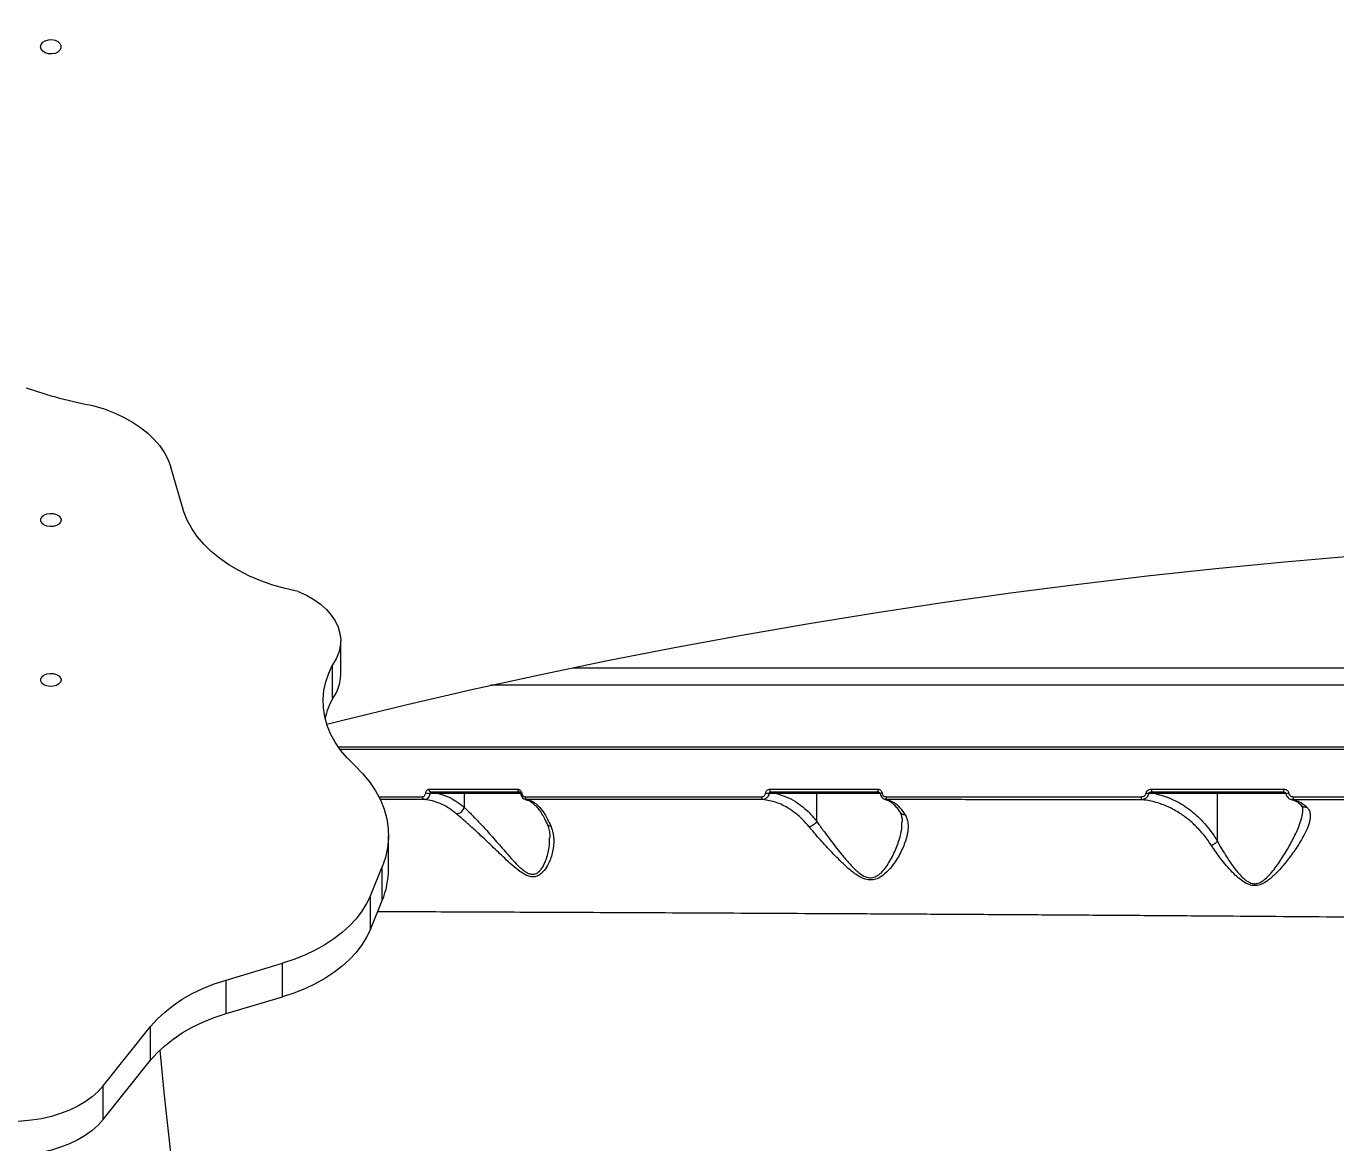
# Model space of a CAD drawing. Header units: millimetres. Extents: x -7098 to 6497, y -6127 to 5201.
# Drawn here: x -1381.4 to -934.2, y 1410.5 to 1791.9 of the extents above; entities that cross this region are included whole.
import ezdxf

# ---------------------------------------------------------------- set-up
doc = ezdxf.new("R2010")
doc.units = ezdxf.units.MM
doc.layers.add('DIKOM_ОБЪЕКТ', color=7, linetype='Continuous')
doc.layers.add('DIKOM_РАЗМЕР_ЗОНА', color=7, linetype='Continuous')
doc.styles.add('style1', font='arial.ttf', dxfattribs={"width": 0.8})
doc.dimstyles.new('1-50', dxfattribs={"dimtxt": 300, "dimasz": 200, "dimexe": 100, "dimexo": 0, "dimgap": 100, "dimtad": 1, "dimdec": 0, "dimtxsty": 'style1', "dimcen": 0, "dimclrd": 7, "dimclre": 7, "dimadec": 1, "dimazin": 2, "dimtfac": 1, "dimtdec": 0, "dimtmove": 1, "dimatfit": 3, "dimfxl": 0, "dimlwd": 25, "dimlwe": 18, "dimarcsym": 0})

# ---------------------------------------------------------------- blocks, each defined once
blk = doc.blocks.new('*D19')
at = {"layer": 'Defpoints', "color": 0, "transparency": 16777216}
for p in [(-3422.39, 1730.25), (4498.46, 1730.25), (-3422.39, -5447.23)]:
    blk.add_point(p, dxfattribs=at)
at = {"layer": 'DIKOM_РАЗМЕР_ЗОНА', "color": 7, "lineweight": 18, "transparency": 16777216}
for p, q in [((-3422.39, 1730.25), (-3422.39, -5547.23)), ((4498.46, 1730.25), (4498.46, -5547.23))]:
    blk.add_line(p, q, dxfattribs=at)
at = {"layer": 'DIKOM_РАЗМЕР_ЗОНА', "color": 7, "lineweight": 25, "transparency": 16777216}
blk.add_line((4298.46, -5447.23), (-3222.39, -5447.23), dxfattribs=at)
at = {"layer": 'DIKOM_РАЗМЕР_ЗОНА', "color": 7, "transparency": 16777216}
for points in [[(-3222.39, -5413.9), (-3222.39, -5480.57), (-3422.39, -5447.23)], [(4298.46, -5413.9), (4298.46, -5480.57), (4498.46, -5447.23)]]:
    blk.add_solid(points, dxfattribs=at)
at = {"layer": 'DIKOM_РАЗМЕР_ЗОНА', "color": 0, "transparency": 16777216, "insert": (538.03, -5194.06), "char_height": 300, "attachment_point": 5, "style": 'style1'}
blk.add_mtext('7900', dxfattribs=at)
blk = doc.blocks.new('*D20')
at = {"layer": 'Defpoints', "color": 0, "transparency": 16777216}
for p in [(-611.97, 3700.63), (-5926, -2746.55), (-167.79, -2746.55)]:
    blk.add_point(p, dxfattribs=at)
at = {"layer": 'DIKOM_РАЗМЕР_ЗОНА', "color": 7, "lineweight": 18, "transparency": 16777216}
for p, q in [((-611.97, 3700.63), (-6026, 3700.63)), ((-167.79, -2746.55), (-6026, -2746.55))]:
    blk.add_line(p, q, dxfattribs=at)
at = {"layer": 'DIKOM_РАЗМЕР_ЗОНА', "color": 7, "lineweight": 25, "transparency": 16777216}
blk.add_line((-5926, 3500.63), (-5926, -2546.55), dxfattribs=at)
at = {"layer": 'DIKOM_РАЗМЕР_ЗОНА', "color": 7, "transparency": 16777216}
for points in [[(-5959.34, 3500.63), (-5892.67, 3500.63), (-5926, 3700.63)], [(-5959.34, -2546.55), (-5892.67, -2546.55), (-5926, -2746.55)]]:
    blk.add_solid(points, dxfattribs=at)
at = {"layer": 'DIKOM_РАЗМЕР_ЗОНА', "color": 0, "transparency": 16777216, "insert": (-6179.18, 477.04), "char_height": 300, "attachment_point": 5, "rotation": 90, "style": 'style1'}
blk.add_mtext('6450', dxfattribs=at)
blk = doc.blocks.new('*D18')
at = {"layer": 'Defpoints', "color": 0, "transparency": 16777216}
for p in [(-621.7, 5200.63), (-6648, -4870.84), (-133.42, -4870.84)]:
    blk.add_point(p, dxfattribs=at)
at = {"layer": 'DIKOM_РАЗМЕР_ЗОНА', "color": 7, "lineweight": 18, "transparency": 16777216}
for p, q in [((-621.7, 5200.63), (-6748, 5200.63)), ((-133.42, -4870.84), (-6748, -4870.84))]:
    blk.add_line(p, q, dxfattribs=at)
at = {"layer": 'DIKOM_РАЗМЕР_ЗОНА', "color": 7, "lineweight": 25, "transparency": 16777216}
blk.add_line((-6648, 5000.63), (-6648, -4670.84), dxfattribs=at)
at = {"layer": 'DIKOM_РАЗМЕР_ЗОНА', "color": 7, "transparency": 16777216}
for points in [[(-6681.34, 5000.63), (-6614.67, 5000.63), (-6648, 5200.63)], [(-6681.34, -4670.84), (-6614.67, -4670.84), (-6648, -4870.84)]]:
    blk.add_solid(points, dxfattribs=at)
at = {"layer": 'DIKOM_РАЗМЕР_ЗОНА', "color": 0, "transparency": 16777216, "insert": (-6901.18, 458.27), "char_height": 300, "attachment_point": 5, "rotation": 90, "style": 'style1'}
blk.add_mtext('10100', dxfattribs=at)
blk = doc.blocks.new('*D17')
at = {"layer": 'Defpoints', "color": 0, "transparency": 16777216}
for p in [(-5422.39, 1752.13), (6497.47, 1509.82), (-5422.39, -6026.73)]:
    blk.add_point(p, dxfattribs=at)
at = {"layer": 'DIKOM_РАЗМЕР_ЗОНА', "color": 7, "lineweight": 18, "transparency": 16777216}
for p, q in [((-5422.39, 1752.13), (-5422.39, -6126.73)), ((6497.47, 1509.82), (6497.47, -6126.73))]:
    blk.add_line(p, q, dxfattribs=at)
at = {"layer": 'DIKOM_РАЗМЕР_ЗОНА', "color": 7, "lineweight": 25, "transparency": 16777216}
blk.add_line((6297.47, -6026.73), (-5222.39, -6026.73), dxfattribs=at)
at = {"layer": 'DIKOM_РАЗМЕР_ЗОНА', "color": 7, "transparency": 16777216}
for points in [[(-5222.39, -5993.4), (-5222.39, -6060.07), (-5422.39, -6026.73)], [(6297.47, -5993.4), (6297.47, -6060.07), (6497.47, -6026.73)]]:
    blk.add_solid(points, dxfattribs=at)
at = {"layer": 'DIKOM_РАЗМЕР_ЗОНА', "color": 0, "transparency": 16777216, "insert": (537.54, -5773.56), "char_height": 300, "attachment_point": 5, "style": 'style1'}
blk.add_mtext('11900', dxfattribs=at)

msp = doc.modelspace()

# ---------------------------------------------------------------- linework, layer by layer
at = {"layer": 'DIKOM_ОБЪЕКТ', "color": 7, "linetype": 'Continuous', "lineweight": 15}
for p, q in [((-1327.61, 1626.03), (-1332.04, 1641.24)), ((-1274, 1570.42), (-1274, 1581.91)), ((-1276.75, 1562.23), (-1276.75, 1573.72)), ((-1194.77, 1572.75), (-684.68, 1572.75)), ((-669.99, 1566.75), (-1222.7, 1566.75)), ((-1274.9, 1545.75), (-608.25, 1545.75)), ((-1231.77, 1529.75), (-1240.61, 1529.75)), ((-1231.77, 1525.03), (-1231.77, 1529.75)), ((-1212.63, 1529.75), (-1231.77, 1529.75)), ((-1111.46, 1529.75), (-1125.23, 1529.75)), ((-1111.46, 1520.3), (-1111.46, 1529.75)), ((-1089.79, 1529.75), (-1111.46, 1529.75)), ((-974.65, 1529.75), (-995.95, 1529.75)), ((-974.65, 1513.54), (-974.65, 1529.75)), ((-951.25, 1529.75), (-974.65, 1529.75)), ((-1261.02, 1528.69), (-1246.06, 1528.69)), ((-1245.42, 1527.7), (-1260.58, 1527.7)), ((-945.51, 1523.99), (-945.51, 1524.29)), ((-1257.66, 1503.92), (-1257.66, 1515.42)), ((-1263.85, 1494.85), (-1259.8, 1504.73)), ((-1259.8, 1493.23), (-1259.8, 1504.73)), ((-1263.85, 1483.36), (-1263.85, 1494.85)), ((-1263.85, 1483.36), (-1259.8, 1493.23)), ((-1313.12, 1466.07), (-1293.92, 1471.79)), ((-1293.92, 1460.3), (-1293.92, 1471.79)), ((-1313.12, 1454.58), (-1313.12, 1466.07)), ((-1313.12, 1454.58), (-1293.92, 1460.3)), ((-1355.09, 1429.94), (-1338.93, 1450.16)), ((-1338.93, 1438.67), (-1338.93, 1450.16)), ((-1355.09, 1418.45), (-1338.93, 1438.67)), ((-1355.09, 1418.45), (-1355.09, 1429.94))]:
    msp.add_line(p, q, dxfattribs=at)
at = {"layer": 'DIKOM_ОБЪЕКТ', "color": 7, "linetype": 'Continuous', "lineweight": 15, "flags": 128}
for points in [[(-1376.47, 1784.83), (-1376.28, 1785.64), (-1375.73, 1786.36), (-1374.89, 1786.91), (-1373.83, 1787.24), (-1372.68, 1787.3), (-1371.56, 1787.1), (-1370.6, 1786.66), (-1369.89, 1786.01), (-1369.52, 1785.24), (-1369.52, 1784.43), (-1369.89, 1783.66), (-1370.6, 1783.01), (-1371.56, 1782.57), (-1372.68, 1782.37), (-1373.83, 1782.43), (-1374.89, 1782.76), (-1375.73, 1783.31), (-1376.28, 1784.03), (-1376.47, 1784.83)], [(-1358.35, 1662.21), (-1354.77, 1661.11), (-1351.36, 1659.81), (-1348.14, 1658.32), (-1345.14, 1656.65), (-1342.39, 1654.82), (-1339.9, 1652.83), (-1337.69, 1650.71), (-1335.79, 1648.48), (-1334.2, 1646.14), (-1332.95, 1643.72), (-1332.04, 1641.24)], [(-1369.47, 1623.2), (-1369.66, 1622.47), (-1370.21, 1621.82), (-1371.06, 1621.32), (-1372.11, 1621.02), (-1373.26, 1620.96), (-1374.38, 1621.14), (-1375.34, 1621.55), (-1376.05, 1622.13), (-1376.42, 1622.83), (-1376.42, 1623.57), (-1376.05, 1624.27), (-1375.34, 1624.86), (-1374.38, 1625.26), (-1373.26, 1625.44), (-1372.11, 1625.38), (-1371.06, 1625.09), (-1370.21, 1624.58), (-1369.66, 1623.93), (-1369.47, 1623.2)], [(-1288.52, 1598.78), (-1292.91, 1599.77), (-1297.15, 1600.99), (-1301.23, 1602.42), (-1305.12, 1604.06), (-1308.78, 1605.9), (-1312.2, 1607.92), (-1315.35, 1610.12), (-1318.21, 1612.47), (-1320.77, 1614.97), (-1323, 1617.59), (-1324.89, 1620.32), (-1326.43, 1623.14), (-1327.61, 1626.03)], [(-1278.78, 1553.48), (-1273.72, 1554.75), (-1251.31, 1560.18), (-1228.8, 1565.38), (-1206.17, 1570.35), (-1183.45, 1575.07), (-1160.63, 1579.55), (-1137.71, 1583.79), (-1114.71, 1587.78), (-1091.63, 1591.53), (-1068.47, 1595.04), (-1045.24, 1598.3), (-1021.94, 1601.32), (-998.58, 1604.09), (-975.16, 1606.61), (-951.7, 1608.88), (-928.19, 1610.9), (-904.64, 1612.68), (-881.05, 1614.21)], [(-1288.52, 1598.78), (-1285.73, 1597.51), (-1283.18, 1596.05), (-1280.88, 1594.42), (-1278.89, 1592.64), (-1277.21, 1590.73), (-1275.86, 1588.71), (-1274.88, 1586.61), (-1274.26, 1584.45), (-1274.01, 1582.26), (-1274.14, 1580.06), (-1274.64, 1577.89), (-1275.51, 1575.76), (-1276.75, 1573.72)], [(-1369.47, 1568.57), (-1369.66, 1567.84), (-1370.21, 1567.18), (-1371.06, 1566.68), (-1372.11, 1566.38), (-1373.26, 1566.32), (-1374.38, 1566.51), (-1375.34, 1566.91), (-1376.05, 1567.5), (-1376.42, 1568.2), (-1376.42, 1568.94), (-1376.05, 1569.64), (-1375.34, 1570.22), (-1374.38, 1570.63), (-1373.26, 1570.81), (-1372.11, 1570.75), (-1371.06, 1570.45), (-1370.21, 1569.95), (-1369.66, 1569.3), (-1369.47, 1568.57)], [(-1269.34, 1539.43), (-1271.85, 1541.95), (-1274.05, 1544.59), (-1275.93, 1547.33), (-1277.46, 1550.16), (-1278.64, 1553.05), (-1279.46, 1556), (-1279.92, 1558.98), (-1280.01, 1561.97), (-1279.74, 1564.96), (-1279.1, 1567.93), (-1278.1, 1570.85), (-1276.75, 1573.72)], [(-1269.34, 1539.43), (-1266.58, 1536.64), (-1264.16, 1533.72), (-1262.11, 1530.69), (-1260.44, 1527.57), (-1259.15, 1524.37), (-1258.26, 1521.12), (-1257.76, 1517.83), (-1257.67, 1514.52), (-1257.98, 1511.22), (-1258.69, 1507.95), (-1259.8, 1504.73)], [(-1212.88, 1530.25), (-1213, 1530.27), (-1213.11, 1530.32), (-1213.21, 1530.41), (-1213.3, 1530.54), (-1213.38, 1530.69), (-1213.44, 1530.86), (-1213.47, 1531.04), (-1213.48, 1531.24)], [(-1127.07, 1530.25), (-1127.14, 1530.27), (-1127.22, 1530.32), (-1127.29, 1530.41), (-1127.34, 1530.54), (-1127.39, 1530.69), (-1127.43, 1530.86), (-1127.45, 1531.05), (-1127.46, 1531.24)], [(-1090.27, 1530.25), (-1090.33, 1530.27), (-1090.39, 1530.32), (-1090.44, 1530.41), (-1090.49, 1530.54), (-1090.53, 1530.69), (-1090.56, 1530.86), (-1090.57, 1531.05), (-1090.58, 1531.24)], [(-1129.9, 1527.68), (-1129.97, 1527.71), (-1130.04, 1527.77), (-1130.11, 1527.87), (-1130.16, 1527.99), (-1130.21, 1528.14), (-1130.25, 1528.31), (-1130.27, 1528.49), (-1130.27, 1528.67)], [(-1263.85, 1494.85), (-1265.14, 1492.15), (-1266.76, 1489.53), (-1268.7, 1486.99), (-1270.96, 1484.57), (-1273.5, 1482.26), (-1276.32, 1480.1), (-1279.41, 1478.09), (-1282.73, 1476.24), (-1286.27, 1474.57), (-1290.01, 1473.08), (-1293.92, 1471.79)], [(-1263.85, 1483.36), (-1265.14, 1480.66), (-1266.76, 1478.04), (-1268.7, 1475.5), (-1270.96, 1473.08), (-1273.5, 1470.77), (-1276.32, 1468.61), (-1279.41, 1466.6), (-1282.73, 1464.75), (-1286.27, 1463.07), (-1290.01, 1461.59), (-1293.92, 1460.3)], [(-1338.93, 1450.16), (-1336.68, 1452.7), (-1334.11, 1455.12), (-1331.25, 1457.39), (-1328.09, 1459.5), (-1324.68, 1461.44), (-1321.03, 1463.19), (-1317.17, 1464.74), (-1313.12, 1466.07)], [(-1338.93, 1438.67), (-1336.68, 1441.21), (-1334.11, 1443.63), (-1331.25, 1445.9), (-1328.09, 1448.01), (-1324.68, 1449.95), (-1321.03, 1451.7), (-1317.17, 1453.25), (-1313.12, 1454.58)], [(-1355.09, 1429.94), (-1356.85, 1427.99), (-1358.91, 1426.16), (-1361.24, 1424.47), (-1363.82, 1422.94), (-1366.63, 1421.58), (-1369.64, 1420.42), (-1372.81, 1419.45), (-1376.12, 1418.69), (-1379.53, 1418.15), (-1383, 1417.83), (-1386.51, 1417.73), (-1390.02, 1417.86), (-1393.49, 1418.22)], [(-1355.09, 1418.45), (-1356.85, 1416.5), (-1358.91, 1414.67), (-1361.24, 1412.98), (-1363.82, 1411.45), (-1366.63, 1410.09), (-1369.64, 1408.92), (-1372.81, 1407.96), (-1376.12, 1407.2), (-1379.53, 1406.65), (-1383, 1406.33), (-1386.51, 1406.24), (-1390.02, 1406.37), (-1393.49, 1406.73)]]:
    msp.add_lwpolyline(points, dxfattribs=at)
at = {"layer": 'DIKOM_ОБЪЕКТ', "color": 7, "linetype": 'Continuous', "lineweight": 15}
for centre, radius, start, end in [((-1328.59, 1820.18), 160.75, 250.8218, 259.3297), ((-1288.2, 1570.62), 14.2, 323.7792, 359.2006), ((-1252.74, 1549.1), 27.36, 151.3262, 166.4936), ((-1243.52, 1537.23), 7.41, 258.7696, 269.9244), ((-1243, 1531.11), 0.883, 171.4683, 256.7712), ((-1240.16, 1529.8), 0.454, 98.2383, 186.3905), ((-1231.32, 1529.8), 0.455, 98.2909, 186.3379), ((-1212.18, 1529), 0.954, 93.392, 118.3543), ((-1126.85, 1542.83), 13.04, 261.0285, 266.1474), ((-1124.78, 1529.8), 0.454, 98.2383, 186.3905), ((-1111.01, 1529.8), 0.455, 98.2909, 186.3379), ((-1088.7, 1525.77), 4.21, 96.2416, 105.7697), ((-991.68, 1582.19), 52.78, 262.0361, 262.9674), ((-994.15, 1531), 3.04, 175.3319, 194.3038), ((-995.5, 1529.8), 0.455, 98.2909, 186.3379), ((-974.2, 1529.8), 0.454, 98.2383, 186.3905), ((-962.61, 1531), 10.7, 355.9685, 1.3285), ((-959, 1584.21), 54.94, 278.0264, 279.0976), ((-1245.16, 1528.57), 0.905, 172.4239, 253.6884), ((-1210.11, 1528.54), 0.907, 170.7983, 248.4368), ((-1086.57, 1528.46), 1.18, 169.9078, 221.7429), ((-997.52, 1528.42), 3.21, 175.9811, 193.8995), ((-957.99, 1528.41), 9.34, 355.252, 1.3815), ((-1285.78, 1504), 28.12, 337.4857, 359.8439), ((-171.97, 1545.75), 1168.37, 185.08729, 207.77302)]:
    msp.add_arc(centre, radius, start, end, dxfattribs=at)
for points, knots in [([(-752.84, 1544.75), (-756.83, 1544.75), (-767.67, 1544.75), (-785.9, 1544.75), (-807.62, 1544.75), (-829.87, 1544.75), (-852.53, 1544.75), (-875.49, 1544.75), (-898.7, 1544.75), (-922.11, 1544.75), (-945.68, 1544.75), (-969.34, 1544.75), (-992.98, 1544.75), (-1016.48, 1544.75), (-1039.78, 1544.75), (-1062.82, 1544.75), (-1085.58, 1544.75), (-1107.99, 1544.75), (-1129.94, 1544.75), (-1151.33, 1544.75), (-1172.08, 1544.75), (-1192.16, 1544.75), (-1211.54, 1544.75), (-1230.18, 1544.75), (-1247.93, 1544.75), (-1262.64, 1544.75), (-1271.01, 1544.75), (-1274.14, 1544.75)], [0, 0, 0, 0, 0.024058, 0.065307, 0.106686, 0.148131, 0.189576, 0.230954, 0.272203, 0.313452, 0.35483, 0.396275, 0.43772, 0.479099, 0.520347, 0.561596, 0.602975, 0.644419, 0.685865, 0.727243, 0.768492, 0.80974, 0.851119, 0.892564, 0.934009, 0.975388, 1, 1, 1, 1]), ([(-1246.06, 1528.69), (-1245.93, 1528.7), (-1245.69, 1528.74), (-1245.35, 1529), (-1245.1, 1529.38), (-1245, 1529.73), (-1244.97, 1529.93), (-1244.97, 1529.96)], [0, 0, 0, 0, 0.237809, 0.475473, 0.713503, 0.951523, 1, 1, 1, 1]), ([(-1243.53, 1529.82), (-1243.54, 1529.77), (-1243.59, 1529.43), (-1243.78, 1528.85), (-1244.21, 1528.21), (-1244.78, 1527.78), (-1245.2, 1527.73), (-1245.42, 1527.7)], [0, 0, 0, 0, 0.048527, 0.286733, 0.524713, 0.762302, 1, 1, 1, 1]), ([(-1244.97, 1529.96), (-1244.96, 1530), (-1244.94, 1530.2), (-1244.83, 1530.55), (-1244.58, 1530.93), (-1244.25, 1531.19), (-1244, 1531.22), (-1243.87, 1531.24)], [0, 0, 0, 0, 0.047926, 0.285621, 0.523647, 0.761754, 1, 1, 1, 1]), ([(-1243.87, 1531.24), (-1243.38, 1531.24), (-1240.91, 1531.24), (-1234.72, 1531.24), (-1225.16, 1531.24), (-1217.38, 1531.24), (-1213.48, 1531.24)], [0, 0, 0, 0, 0.050769, 0.253857, 0.626702, 1, 1, 1, 1]), ([(-1243.2, 1530.25), (-1243.24, 1530.24), (-1243.32, 1530.23), (-1243.42, 1530.14), (-1243.5, 1530.02), (-1243.53, 1529.9), (-1243.53, 1529.83), (-1243.53, 1529.82)], [0, 0, 0, 0, 0.238564, 0.476893, 0.714919, 0.952208, 1, 1, 1, 1]), ([(-1240.61, 1529.75), (-1240.82, 1529.76), (-1241.79, 1529.79), (-1242.77, 1529.81), (-1243.53, 1529.82)], [0, 0, 0, 0, 0.21856, 1, 1, 1, 1]), ([(-1212.88, 1530.25), (-1218.08, 1530.25), (-1228.48, 1530.25), (-1238.29, 1530.25), (-1243.2, 1530.25)], [0, 0, 0, 0, 0.499451, 1, 1, 1, 1]), ([(-1240.61, 1529.75), (-1239.62, 1529.46), (-1237.71, 1528.89), (-1234.95, 1527.44), (-1233.01, 1526.08), (-1231.97, 1525.2), (-1231.77, 1525.03)], [0, 0, 0, 0, 0.320827, 0.622359, 0.927232, 1, 1, 1, 1]), ([(-1213.48, 1531.24), (-1213.44, 1531.24), (-1213.25, 1531.23), (-1212.93, 1531.12), (-1212.59, 1530.83), (-1212.33, 1530.43), (-1212.27, 1530.11), (-1212.23, 1529.95)], [0, 0, 0, 0, 0.079584, 0.319458, 0.549775, 0.774883, 1, 1, 1, 1]), ([(-1212.88, 1530.24), (-1212.87, 1530.25), (-1212.86, 1530.25), (-1212.77, 1530.19), (-1212.7, 1530.08), (-1212.65, 1529.96), (-1212.64, 1529.87), (-1212.63, 1529.84)], [0, 0, 0, 0, 0.354714, 0.58557, 0.75599, 0.898987, 1, 1, 1, 1]), ([(-1212.62, 1529.84), (-1212.62, 1529.8), (-1212.6, 1529.46), (-1212.35, 1528.84), (-1211.8, 1528.17), (-1211.23, 1527.79), (-1210.87, 1527.77), (-1210.8, 1527.76)], [0, 0, 0, 0, 0.039471, 0.331943, 0.628651, 0.923182, 1, 1, 1, 1]), ([(-1212.23, 1529.95), (-1212.2, 1529.79), (-1212.13, 1529.47), (-1211.88, 1529.08), (-1211.54, 1528.8), (-1211.23, 1528.69), (-1211.05, 1528.68), (-1211, 1528.68)], [0, 0, 0, 0, 0.226363, 0.452732, 0.682408, 0.920754, 1, 1, 1, 1]), ([(-1130.27, 1528.67), (-1130.11, 1528.69), (-1129.78, 1528.72), (-1129.35, 1528.99), (-1129.03, 1529.39), (-1128.91, 1529.74), (-1128.89, 1529.92), (-1128.88, 1529.95)], [0, 0, 0, 0, 0.247867, 0.495917, 0.736466, 0.967027, 1, 1, 1, 1]), ([(-1127.73, 1529.82), (-1127.73, 1529.78), (-1127.78, 1529.47), (-1127.97, 1528.89), (-1128.47, 1528.23), (-1129.14, 1527.77), (-1129.64, 1527.71), (-1129.9, 1527.68)], [0, 0, 0, 0, 0.033333, 0.266452, 0.508297, 0.755273, 1, 1, 1, 1]), ([(-1128.88, 1529.95), (-1128.88, 1529.97), (-1128.85, 1530.16), (-1128.73, 1530.51), (-1128.41, 1530.91), (-1127.96, 1531.19), (-1127.63, 1531.22), (-1127.46, 1531.24)], [0, 0, 0, 0, 0.029903, 0.261787, 0.503956, 0.752026, 1, 1, 1, 1]), ([(-1127.07, 1530.25), (-1127.14, 1530.24), (-1127.3, 1530.23), (-1127.5, 1530.14), (-1127.64, 1530.02), (-1127.7, 1529.91), (-1127.72, 1529.84), (-1127.72, 1529.82), (-1127.73, 1529.82)], [0, 0, 0, 0, 0.272561, 0.532529, 0.766767, 0.93192, 0.974092, 1, 1, 1, 1]), ([(-1125.23, 1529.75), (-1125.44, 1529.75), (-1126.27, 1529.79), (-1127.1, 1529.8), (-1127.73, 1529.82)], [0, 0, 0, 0, 0.256356, 1, 1, 1, 1]), ([(-1127.46, 1531.24), (-1126.85, 1531.24), (-1123.78, 1531.24), (-1116.17, 1531.24), (-1104.53, 1531.24), (-1095.23, 1531.24), (-1090.58, 1531.24)], [0, 0, 0, 0, 0.050767, 0.253847, 0.626693, 1, 1, 1, 1]), ([(-1090.27, 1530.25), (-1096.48, 1530.25), (-1108.91, 1530.25), (-1121.01, 1530.25), (-1127.07, 1530.25)], [0, 0, 0, 0, 0.499451, 1, 1, 1, 1]), ([(-1125.23, 1529.75), (-1124.13, 1529.43), (-1121.93, 1528.79), (-1118.93, 1527.19), (-1116.22, 1525.25), (-1113.77, 1523.04), (-1112.25, 1521.23), (-1111.46, 1520.3)], [0, 0, 0, 0, 0.219899, 0.442774, 0.623671, 0.806256, 1, 1, 1, 1]), ([(-1090.58, 1531.24), (-1090.54, 1531.24), (-1090.35, 1531.24), (-1089.99, 1531.14), (-1089.58, 1530.86), (-1089.28, 1530.45), (-1089.2, 1530.12), (-1089.16, 1529.96)], [0, 0, 0, 0, 0.054599, 0.291315, 0.52779, 0.763946, 1, 1, 1, 1]), ([(-1090.26, 1530.24), (-1090.21, 1530.23), (-1090.12, 1530.23), (-1089.98, 1530.13), (-1089.89, 1530), (-1089.85, 1529.89), (-1089.85, 1529.83), (-1089.85, 1529.82)], [0, 0, 0, 0, 0.304355, 0.562795, 0.781627, 0.981405, 1, 1, 1, 1]), ([(-1089.83, 1529.83), (-1089.83, 1529.78), (-1089.81, 1529.43), (-1089.53, 1528.83), (-1088.96, 1528.13), (-1088.41, 1527.9), (-1088.14, 1527.78)], [0, 0, 0, 0, 0.051379, 0.367484, 0.686332, 1, 1, 1, 1]), ([(-1089.16, 1529.96), (-1089.12, 1529.79), (-1089.04, 1529.46), (-1088.73, 1529.05), (-1088.32, 1528.77), (-1087.97, 1528.67), (-1087.77, 1528.67), (-1087.73, 1528.67)], [0, 0, 0, 0, 0.23642, 0.472933, 0.709901, 0.946805, 1, 1, 1, 1]), ([(-1000.72, 1528.65), (-1000.46, 1528.67), (-1000.02, 1528.72), (-999.48, 1529.03), (-999.15, 1529.4), (-999.02, 1529.72), (-999, 1529.89), (-998.99, 1529.92)], [0, 0, 0, 0, 0.32772, 0.573882, 0.779638, 0.962756, 1, 1, 1, 1]), ([(-998.14, 1529.8), (-998.15, 1529.76), (-998.19, 1529.48), (-998.38, 1528.96), (-998.85, 1528.33), (-999.57, 1527.84), (-1000.21, 1527.67), (-1000.57, 1527.65), (-1000.63, 1527.65)], [0, 0, 0, 0, 0.039504, 0.232637, 0.443732, 0.686773, 0.947945, 1, 1, 1, 1]), ([(-998.99, 1529.92), (-998.99, 1529.95), (-998.96, 1530.13), (-998.81, 1530.46), (-998.46, 1530.86), (-997.9, 1531.18), (-997.43, 1531.22), (-997.18, 1531.25)], [0, 0, 0, 0, 0.044076, 0.224561, 0.433741, 0.687477, 1, 1, 1, 1]), ([(-997.09, 1530.25), (-997.24, 1530.24), (-997.49, 1530.23), (-997.81, 1530.13), (-998.01, 1530.01), (-998.1, 1529.91), (-998.13, 1529.85), (-998.14, 1529.82), (-998.14, 1529.8)], [0, 0, 0, 0, 0.369436, 0.644516, 0.837085, 0.927024, 0.97119, 1, 1, 1, 1]), ([(-995.95, 1529.75), (-996.16, 1529.75), (-996.89, 1529.78), (-997.62, 1529.79), (-998.14, 1529.8)], [0, 0, 0, 0, 0.291267, 1, 1, 1, 1]), ([(-997.18, 1531.25), (-996.51, 1531.25), (-993.19, 1531.25), (-984, 1531.25), (-969.57, 1531.25), (-957.8, 1531.25), (-951.91, 1531.25)], [0, 0, 0, 0, 0.044144, 0.220716, 0.610014, 1, 1, 1, 1]), ([(-951.93, 1530.25), (-959.46, 1530.25), (-974.53, 1530.25), (-989.57, 1530.25), (-997.09, 1530.25)], [0, 0, 0, 0, 0.499273, 1, 1, 1, 1]), ([(-995.95, 1529.75), (-994.08, 1529.25), (-991.26, 1528.5), (-987.61, 1526.63), (-984.14, 1524.41), (-980.87, 1521.6), (-977.89, 1518.23), (-976.06, 1515.78), (-975.03, 1514.14), (-974.65, 1513.54)], [0, 0, 0, 0, 0.23554, 0.356038, 0.47653, 0.701656, 0.817294, 0.932917, 1, 1, 1, 1]), ([(-951.91, 1531.25), (-951.84, 1531.25), (-951.59, 1531.24), (-951.18, 1531.12), (-950.75, 1530.83), (-950.43, 1530.44), (-950.35, 1530.12), (-950.31, 1529.96)], [0, 0, 0, 0, 0.091865, 0.335591, 0.563045, 0.781446, 1, 1, 1, 1]), ([(-951.89, 1530.23), (-951.84, 1530.23), (-951.71, 1530.23), (-951.53, 1530.14), (-951.39, 1529.99), (-951.33, 1529.87), (-951.33, 1529.81), (-951.33, 1529.81)], [0, 0, 0, 0, 0.18022, 0.518155, 0.769159, 0.973379, 1, 1, 1, 1]), ([(-951.32, 1529.81), (-951.31, 1529.78), (-951.3, 1529.47), (-951.03, 1528.9), (-950.48, 1528.24), (-949.84, 1527.82), (-949.39, 1527.75), (-949.23, 1527.72)], [0, 0, 0, 0, 0.028079, 0.298041, 0.569263, 0.84697, 1, 1, 1, 1]), ([(-950.31, 1529.96), (-950.27, 1529.8), (-950.18, 1529.47), (-949.85, 1529.07), (-949.41, 1528.77), (-948.99, 1528.65), (-948.73, 1528.64), (-948.66, 1528.63)], [0, 0, 0, 0, 0.21691, 0.433489, 0.66198, 0.908094, 1, 1, 1, 1]), ([(-1234.51, 1522.84), (-1234.7, 1523), (-1235.67, 1523.82), (-1237.49, 1525.11), (-1240.04, 1526.42), (-1242.69, 1527.35), (-1244.51, 1527.58), (-1245.42, 1527.7)], [0, 0, 0, 0, 0.056394, 0.288294, 0.522767, 0.76001, 1, 1, 1, 1]), ([(-1234.51, 1522.84), (-1234.48, 1522.84), (-1234.32, 1522.84), (-1233.93, 1522.89), (-1233.32, 1523.13), (-1232.65, 1523.63), (-1232.09, 1524.29), (-1231.88, 1524.78), (-1231.77, 1525.03)], [0, 0, 0, 0, 0.035024, 0.155262, 0.366415, 0.57764, 0.788801, 1, 1, 1, 1]), ([(-1231.77, 1525.03), (-1231.77, 1525.03), (-1231.77, 1525.03), (-1231.77, 1525.03), (-1231.77, 1525.03)], [0, 0, 0, 0, 0.675718, 1, 1, 1, 1]), ([(-1231.77, 1525.03), (-1231.77, 1525.03), (-1231.18, 1524.38), (-1229.64, 1522.96), (-1227.24, 1520.45), (-1224.2, 1517.21), (-1220.75, 1513.3), (-1217.44, 1509.49), (-1214.67, 1506.37), (-1212.61, 1504.31), (-1210.91, 1502.99), (-1209.55, 1502.29), (-1208.21, 1502.05), (-1206.93, 1502.51), (-1205.91, 1503.41), (-1204.85, 1504.86), (-1203.65, 1507.49), (-1202.7, 1510.96), (-1202.68, 1513.51), (-1202.67, 1514.61)], [0, 0, 0, 0, 0.000035, 0.064729, 0.138266, 0.211903, 0.319346, 0.426872, 0.488813, 0.550572, 0.591446, 0.61552, 0.647153, 0.682925, 0.715058, 0.747338, 0.812669, 0.919397, 1, 1, 1, 1]), ([(-1211, 1528.68), (-1208.12, 1528.68), (-1199.68, 1528.68), (-1185.24, 1528.68), (-1167.49, 1528.68), (-1149.19, 1528.67), (-1136.58, 1528.67), (-1130.27, 1528.67)], [0, 0, 0, 0, 0.114454, 0.334765, 0.555076, 0.777538, 1, 1, 1, 1]), ([(-1210.44, 1527.69), (-1210.52, 1527.69), (-1210.64, 1527.69), (-1210.76, 1527.73), (-1210.79, 1527.75)], [0, 0, 0, 0, 0.666285, 1, 1, 1, 1]), ([(-1210.75, 1527.63), (-1210.56, 1527.6), (-1210.13, 1527.53), (-1209.31, 1527.15), (-1208.32, 1526.46), (-1207.26, 1525.45), (-1206.21, 1524.16), (-1205.17, 1522.58), (-1204.26, 1520.97), (-1203.72, 1519.77), (-1203.51, 1519.3)], [0, 0, 0, 0, 0.096591, 0.230708, 0.373582, 0.509832, 0.644033, 0.777816, 0.911481, 1, 1, 1, 1]), ([(-1210.44, 1527.69), (-1210.05, 1527.61), (-1209.13, 1527.41), (-1207.69, 1526.59), (-1205.94, 1525.01), (-1204.04, 1522.49), (-1202.8, 1519.83), (-1202.17, 1518.48)], [0, 0, 0, 0, 0.130167, 0.308139, 0.488275, 0.740851, 1, 1, 1, 1]), ([(-1129.9, 1527.68), (-1136.13, 1527.68), (-1148.59, 1527.68), (-1166.79, 1527.69), (-1184.57, 1527.69), (-1199.09, 1527.69), (-1207.56, 1527.69), (-1210.44, 1527.69)], [0, 0, 0, 0, 0.220311, 0.440622, 0.663084, 0.885546, 1, 1, 1, 1]), ([(-1114.01, 1518.38), (-1114.77, 1519.26), (-1116.24, 1520.96), (-1118.61, 1523.04), (-1121.59, 1525.12), (-1125.35, 1526.96), (-1128.37, 1527.44), (-1129.9, 1527.68)], [0, 0, 0, 0, 0.164795, 0.318441, 0.47352, 0.733313, 1, 1, 1, 1]), ([(-1087.45, 1527.67), (-1087.51, 1527.67), (-1087.74, 1527.68), (-1087.96, 1527.75), (-1088.12, 1527.81)], [0, 0, 0, 0, 0.262838, 1, 1, 1, 1]), ([(-1087.84, 1527.62), (-1087.77, 1527.62), (-1087.47, 1527.6), (-1086.86, 1527.34), (-1085.98, 1526.81), (-1085.03, 1525.97), (-1084.04, 1524.85), (-1083.39, 1523.88), (-1083.08, 1523.4)], [0, 0, 0, 0, 0.057522, 0.252825, 0.436013, 0.630731, 0.81949, 1, 1, 1, 1]), ([(-1087.73, 1528.67), (-1080.67, 1528.66), (-1066.54, 1528.66), (-1044.89, 1528.66), (-1022.95, 1528.65), (-1008.13, 1528.65), (-1000.72, 1528.65)], [0, 0, 0, 0, 0.248597, 0.497192, 0.748598, 1, 1, 1, 1]), ([(-1000.63, 1527.65), (-1007.94, 1527.65), (-1022.57, 1527.66), (-1044.38, 1527.66), (-1066.07, 1527.67), (-1080.32, 1527.67), (-1087.45, 1527.67)], [0, 0, 0, 0, 0.248598, 0.497194, 0.748597, 1, 1, 1, 1]), ([(-1087.45, 1527.67), (-1086.81, 1527.49), (-1085.52, 1527.13), (-1083.62, 1525.62), (-1082.23, 1523.97), (-1081.48, 1522.81), (-1081.32, 1522.57)], [0, 0, 0, 0, 0.299161, 0.603986, 0.916349, 1, 1, 1, 1]), ([(-976.67, 1512.01), (-977.05, 1512.58), (-978.29, 1514.44), (-980.61, 1517.27), (-983.67, 1520.26), (-987.12, 1522.9), (-990.95, 1525.09), (-995.13, 1526.7), (-998.38, 1527.43), (-1000.22, 1527.61), (-1000.63, 1527.65)], [0, 0, 0, 0, 0.060121, 0.196236, 0.332817, 0.469061, 0.63033, 0.792117, 0.953435, 1, 1, 1, 1]), ([(-944.11, 1525.13), (-943.84, 1524.82), (-943.26, 1524.16), (-942.91, 1522.89), (-942.9, 1521.2), (-943.45, 1519.03), (-944.74, 1516.05), (-946.79, 1512.46), (-949.62, 1508.4), (-952.8, 1504.3), (-955.96, 1501.05), (-958.77, 1499.05), (-960.94, 1498.27), (-962.96, 1498.28), (-964.96, 1499.06), (-966.82, 1500.32), (-969.48, 1502.72), (-972.64, 1506.27), (-975.17, 1509.75), (-976.41, 1511.63), (-976.67, 1512.01)], [0, 0, 0, 0, 0.039971, 0.083837, 0.127732, 0.188933, 0.25023, 0.335039, 0.41998, 0.502436, 0.584611, 0.629742, 0.658082, 0.686913, 0.717999, 0.753284, 0.788721, 0.882241, 0.975869, 1, 1, 1, 1]), ([(-948.69, 1527.64), (-948.8, 1527.63), (-948.98, 1527.63), (-949.16, 1527.69), (-949.23, 1527.72)], [0, 0, 0, 0, 0.597197, 1, 1, 1, 1]), ([(-949.19, 1527.67), (-949.13, 1527.66), (-948.79, 1527.64), (-948.13, 1527.37), (-947.15, 1526.79), (-946.4, 1526.23), (-945.97, 1525.76), (-945.91, 1525.69)], [0, 0, 0, 0, 0.064005, 0.366924, 0.650129, 0.951303, 1, 1, 1, 1]), ([(-948.69, 1527.64), (-947.97, 1527.44), (-946.42, 1527.03), (-944.92, 1525.8), (-944.11, 1525.13)], [0, 0, 0, 0, 0.460489, 1, 1, 1, 1]), ([(-878.14, 1527.61), (-883.94, 1527.61), (-895.54, 1527.62), (-913.14, 1527.62), (-930.86, 1527.63), (-942.74, 1527.63), (-948.69, 1527.64)], [0, 0, 0, 0, 0.249099, 0.498198, 0.7491, 1, 1, 1, 1]), ([(-948.66, 1528.63), (-942.74, 1528.63), (-930.92, 1528.63), (-913.2, 1528.62), (-895.52, 1528.62), (-883.81, 1528.61), (-877.95, 1528.61)], [0, 0, 0, 0, 0.2491, 0.498199, 0.749102, 1, 1, 1, 1]), ([(-946.09, 1525.63), (-946.06, 1525.6), (-945.86, 1525.42), (-945.72, 1525.12), (-945.55, 1524.65), (-945.54, 1524.18), (-945.54, 1523.99)], [0, 0, 0, 0, 0.067955, 0.414889, 0.764415, 1, 1, 1, 1]), ([(-945.88, 1525.72), (-945.8, 1525.63), (-945.56, 1525.35), (-944.97, 1525.14), (-944.44, 1525.09), (-944.15, 1525.13), (-944.11, 1525.13)], [0, 0, 0, 0, 0.189549, 0.582718, 0.936495, 1, 1, 1, 1]), ([(-1202.17, 1518.48), (-1201.93, 1517.76), (-1201.45, 1516.33), (-1201.17, 1513.47), (-1201.49, 1509.9), (-1202.71, 1506.29), (-1204.16, 1503.82), (-1205.42, 1502.47), (-1206.62, 1501.62), (-1208.09, 1501.21), (-1209.73, 1501.45), (-1211.3, 1502.15), (-1213.21, 1503.4), (-1215.45, 1505.25), (-1218.59, 1508.18), (-1222.33, 1511.79), (-1226.21, 1515.49), (-1229.56, 1518.53), (-1232.26, 1520.91), (-1233.79, 1522.22), (-1234.51, 1522.84)], [0, 0, 0, 0, 0.05193, 0.10389, 0.195155, 0.286404, 0.343702, 0.373135, 0.402474, 0.436683, 0.467113, 0.496977, 0.52697, 0.580894, 0.634954, 0.726589, 0.818133, 0.881058, 0.943892, 1, 1, 1, 1]), ([(-1081.32, 1522.57), (-1081.08, 1522.11), (-1080.6, 1521.19), (-1080.21, 1519.26), (-1080.28, 1516.72), (-1081.16, 1513.21), (-1082.9, 1509.17), (-1085.38, 1505.3), (-1088.02, 1502.35), (-1090.4, 1500.68), (-1092.77, 1500.09), (-1095.18, 1500.45), (-1097.9, 1501.9), (-1100.73, 1504.14), (-1104.1, 1507.39), (-1107.81, 1511.25), (-1111.33, 1515.19), (-1113.23, 1517.45), (-1114.01, 1518.38)], [0, 0, 0, 0, 0.04043, 0.080883, 0.150957, 0.221147, 0.313922, 0.406692, 0.468097, 0.518439, 0.550941, 0.585741, 0.630831, 0.689219, 0.747832, 0.841261, 0.934581, 1, 1, 1, 1]), ([(-1083.1, 1523.43), (-1083.06, 1523.38), (-1082.79, 1523.01), (-1082.52, 1522.16), (-1082.28, 1521.11), (-1082.3, 1520.36), (-1082.31, 1520.14)], [0, 0, 0, 0, 0.064367, 0.446274, 0.839089, 1, 1, 1, 1]), ([(-1083.06, 1523.41), (-1083.06, 1523.4), (-1082.97, 1523.18), (-1082.57, 1522.87), (-1082, 1522.62), (-1081.56, 1522.57), (-1081.37, 1522.57), (-1081.32, 1522.57)], [0, 0, 0, 0, 0.014541, 0.375691, 0.736848, 0.939873, 1, 1, 1, 1]), ([(-974.66, 1513.52), (-974.66, 1513.52), (-974.44, 1513.12), (-973.37, 1511.15), (-971.17, 1507.52), (-968.51, 1503.72), (-966.17, 1501.15), (-964.59, 1499.8), (-962.93, 1498.99), (-961.73, 1498.93), (-960.63, 1499.12), (-959.15, 1499.78), (-957.38, 1501.35), (-955.65, 1503.33), (-953.6, 1506.09), (-951.29, 1509.67), (-948.87, 1513.99), (-947.08, 1517.78), (-945.97, 1520.95), (-945.5, 1522.89), (-945.51, 1523.82), (-945.51, 1523.99)], [0, 0, 0, 0, 0.000101, 0.027783, 0.133913, 0.242363, 0.28095, 0.320251, 0.352586, 0.376394, 0.381839, 0.411219, 0.460276, 0.506583, 0.552949, 0.64791, 0.744791, 0.84378, 0.912942, 0.983751, 1, 1, 1, 1]), ([(-1203.5, 1519.38), (-1203.43, 1519.21), (-1203.09, 1518.51), (-1202.78, 1517.13), (-1202.56, 1515.7), (-1202.6, 1514.81), (-1202.61, 1514.6)], [0, 0, 0, 0, 0.114907, 0.48715, 0.877276, 1, 1, 1, 1]), ([(-1202.17, 1518.48), (-1202.2, 1518.48), (-1202.46, 1518.53), (-1202.92, 1518.71), (-1203.32, 1519.03), (-1203.41, 1519.28), (-1203.43, 1519.33)], [0, 0, 0, 0, 0.045339, 0.455121, 0.88001, 1, 1, 1, 1]), ([(-1111.46, 1520.29), (-1111.6, 1520.07), (-1111.87, 1519.63), (-1112.5, 1519.05), (-1113.19, 1518.62), (-1113.71, 1518.44), (-1113.97, 1518.39), (-1114.01, 1518.38)], [0, 0, 0, 0, 0.244021, 0.488032, 0.732057, 0.957102, 1, 1, 1, 1]), ([(-1111.46, 1520.3), (-1111.46, 1520.3), (-1111.46, 1520.3), (-1111.46, 1520.29), (-1111.46, 1520.29), (-1111.46, 1520.29)], [0, 0, 0, 0, 0.503217, 0.913371, 1, 1, 1, 1]), ([(-1111.46, 1520.29), (-1111.46, 1520.29), (-1110.83, 1519.31), (-1109.04, 1516.91), (-1105.98, 1512.76), (-1102.76, 1508.67), (-1099.79, 1505.24), (-1097.37, 1502.84), (-1095.11, 1501.35), (-1093.6, 1500.99), (-1092.38, 1501), (-1091.22, 1501.37), (-1089.98, 1502.22), (-1088.47, 1503.66), (-1086.49, 1506.43), (-1084.42, 1510.53), (-1083, 1514.76), (-1082.3, 1518.01), (-1082.35, 1519.58), (-1082.37, 1520.14)], [0, 0, 0, 0, 0.000066, 0.075317, 0.181581, 0.29079, 0.356068, 0.422495, 0.470548, 0.498083, 0.506219, 0.539613, 0.566413, 0.593986, 0.662835, 0.768224, 0.876259, 0.956187, 1, 1, 1, 1]), ([(-974.66, 1513.52), (-974.81, 1513.33), (-975.11, 1512.94), (-975.78, 1512.43), (-976.33, 1512.14), (-976.62, 1512.03), (-976.67, 1512.01)], [0, 0, 0, 0, 0.315686, 0.631456, 0.943763, 1, 1, 1, 1]), ([(-974.65, 1513.54), (-974.65, 1513.53), (-974.65, 1513.53), (-974.66, 1513.53), (-974.66, 1513.52), (-974.66, 1513.52)], [0, 0, 0, 0, 0.42528, 0.786192, 1, 1, 1, 1]), ([(-823.35, 1486.46), (-829.25, 1486.52), (-841.07, 1486.66), (-859.16, 1486.85), (-877.47, 1487.04), (-896.23, 1487.21), (-915.4, 1487.39), (-934.95, 1487.55), (-954.57, 1487.71), (-974.85, 1487.86), (-995.75, 1488.01), (-1017.24, 1488.16), (-1038.57, 1488.29), (-1059.66, 1488.42), (-1080.4, 1488.54), (-1100.7, 1488.65), (-1120.52, 1488.75), (-1139.84, 1488.85), (-1158.63, 1488.94), (-1176.79, 1489.02), (-1194.24, 1489.1), (-1210.91, 1489.17), (-1226.76, 1489.24), (-1241.72, 1489.3), (-1253.3, 1489.34), (-1259.52, 1489.37), (-1261.38, 1489.38)], [0, 0, 0, 0, 0.038693, 0.077433, 0.116173, 0.154866, 0.195147, 0.235479, 0.275812, 0.316092, 0.36042, 0.404888, 0.449428, 0.493968, 0.538436, 0.582764, 0.626944, 0.671265, 0.715657, 0.760049, 0.804369, 0.848549, 0.892624, 0.936839, 0.981125, 1, 1, 1, 1])]:
    msp.add_open_spline(points, degree=3, knots=knots, dxfattribs=at)

# ---------------------------------------------------------------- dimensions: what is measured, and where the dimension line sits
at = {"layer": 'DIKOM_РАЗМЕР_ЗОНА'}
for base, p1, p2, text, picture, middle in [((-6648, -4870.84), (-621.7, 5200.63), (-133.42, -4870.84), '10100', '*D18', (-6648, 458.27)), ((-5926, -2746.55), (-611.97, 3700.63), (-167.79, -2746.55), '6450', '*D20', (-5926, 477.04))]:
    dim = msp.add_linear_dim(base=base, p1=p1, p2=p2, angle=90, text=text, dimstyle='1-50', override={"dimscale": 1, "dimtix": 0, "dimtofl": 1, "dimtmove": 1, "dimatfit": 3}, dxfattribs=at)
    dim.commit()
    dim.dimension.update_dxf_attribs({"geometry": picture, "text_midpoint": middle, "dimtype": 160})
for base, p1, p2, text, picture, middle in [((-5422.39, -6026.73), (6497.47, 1509.82), (-5422.39, 1752.13), '11900', '*D17', (537.54, -6026.73)), ((-3422.39, -5447.23), (4498.46, 1730.25), (-3422.39, 1730.25), '7900', '*D19', (538.03, -5447.23))]:
    dim = msp.add_linear_dim(base=base, p1=p1, p2=p2, text=text, dimstyle='1-50', override={"dimscale": 1, "dimtix": 0, "dimtofl": 1, "dimtmove": 1, "dimatfit": 3}, dxfattribs=at)
    dim.commit()
    dim.dimension.update_dxf_attribs({"geometry": picture, "text_midpoint": middle, "dimtype": 160})

doc.saveas('drawing.dxf')
